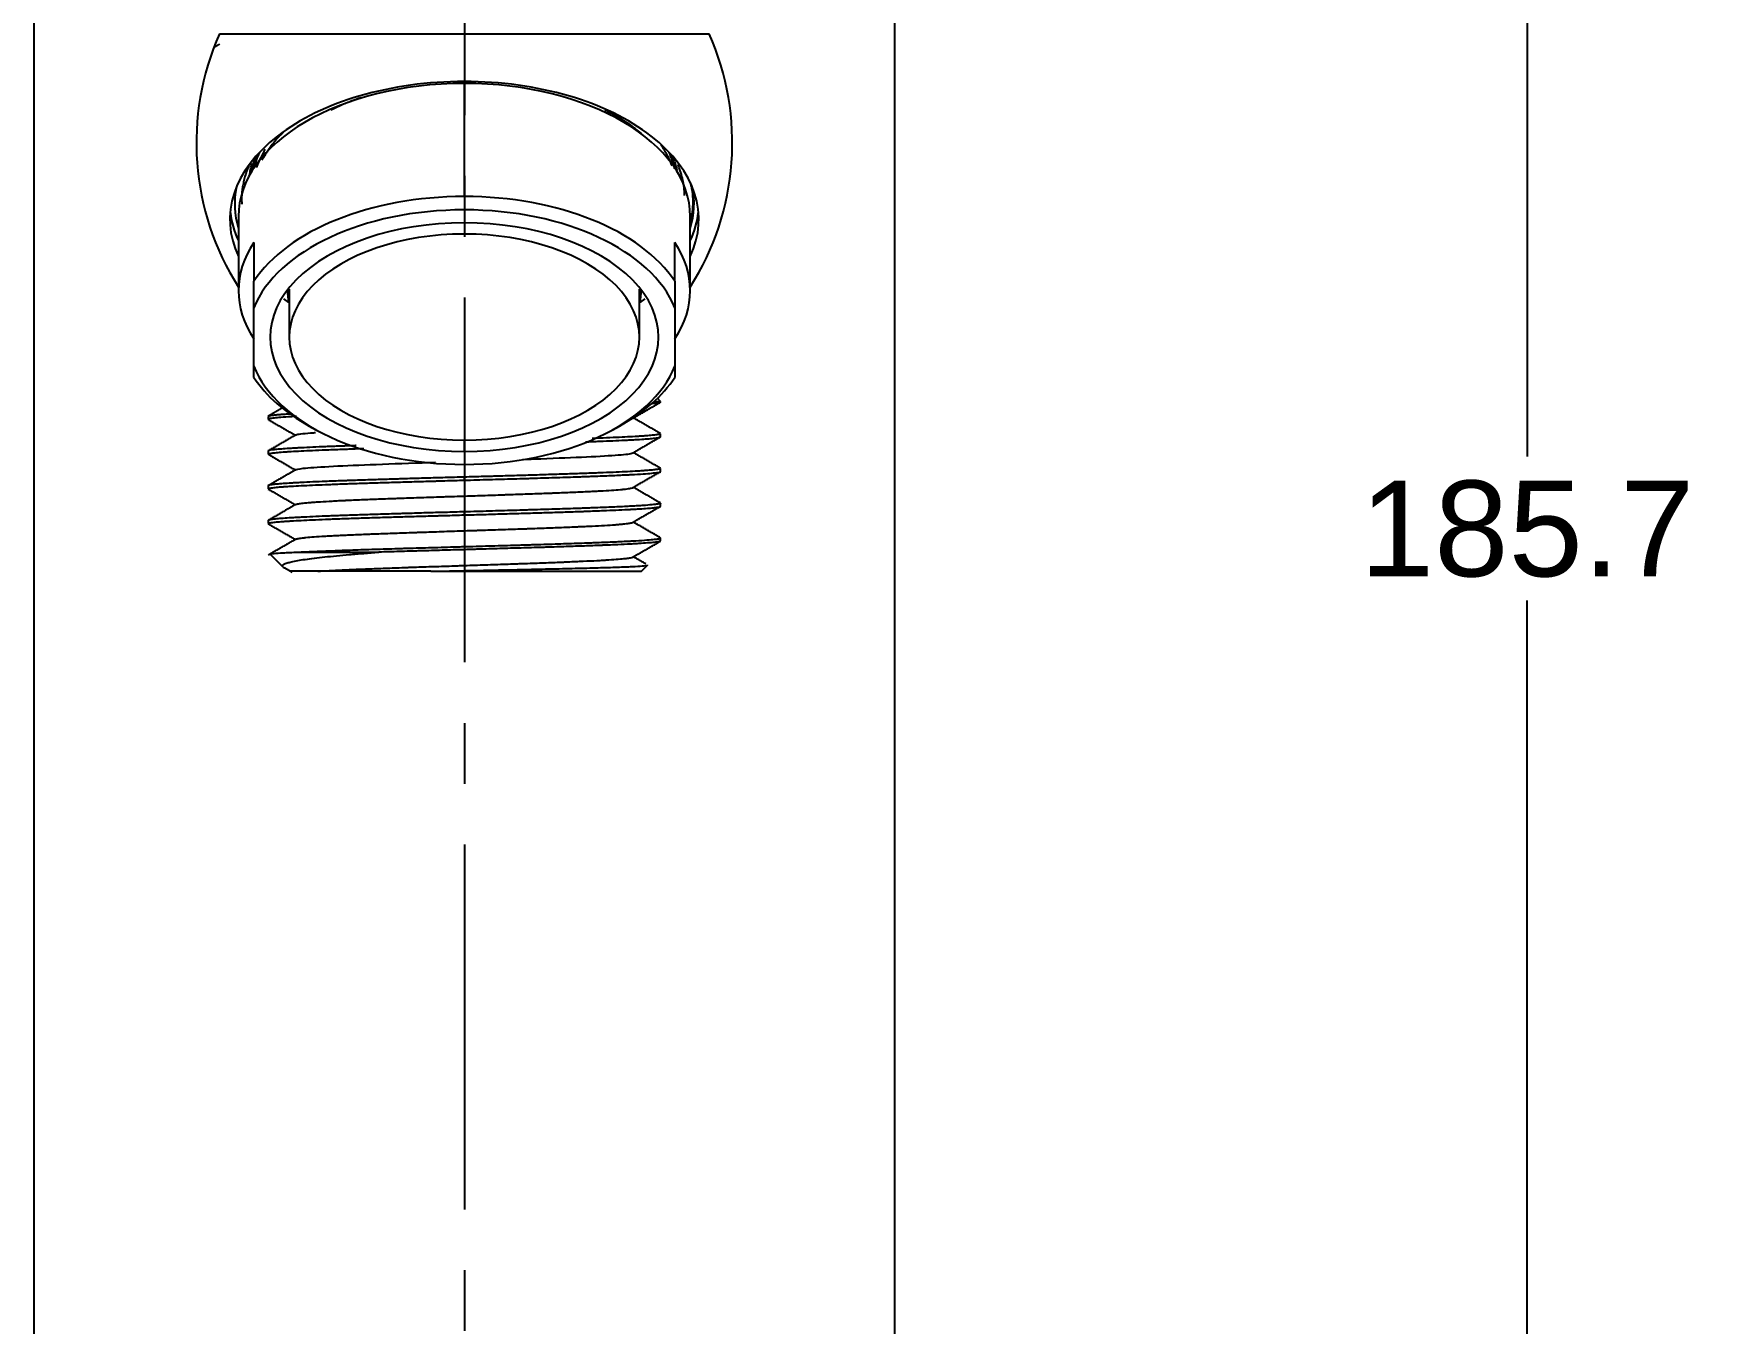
# Model space of a CAD drawing. Extents: x 10274 to 11115, y -16168 to -15573.
# Drawn here: x 10713 to 10801, y -15865.6 to -15798.3 of the extents above; entities that cross this region are included whole.
import ezdxf

# ---------------------------------------------------------------- set-up
doc = ezdxf.new("R2010")
doc.units = 0
doc.header["$MEASUREMENT"] = 0
doc.linetypes.add('CENTER2', pattern=[28.575, 19.05, -3.175, 3.175, -3.175])
doc.layers.get('0').update_dxf_attribs({"linetype": 'CONTINUOUS'})
doc.layers.add('CENTER', color=1, linetype='CENTER2')
doc.layers.add('DIM_', color=3, linetype='CONTINUOUS', lineweight=9)
doc.styles.get("Standard").update_dxf_attribs({"font": 'arial.ttf'})
doc.dimstyles.new('STANDARD$0', dxfattribs={"dimtxt": 3.5, "dimasz": 2.5, "dimexe": 0.7, "dimexo": 0.7, "dimgap": 0.5, "dimtad": 3, "dimdec": 4, "dimdsep": 46, "dimtxsty": 'Standard', "dimcen": 0, "dimclrd": 2, "dimclre": 2, "dimclrt": 4, "dimadec": 0, "dimazin": 0, "dimtp": 0.2, "dimtm": 0.1, "dimtfac": 0.5, "dimtdec": 4, "dimtmove": 1, "dimatfit": 3, "dimfxl": 1, "dimtolj": 1, "dimarcsym": 0})

# ---------------------------------------------------------------- blocks, each defined once
blk = doc.blocks.new('*D139')
at = {"layer": 'DIM_', "color": 3, "lineweight": -2, "transparency": 16777216}
for p, q in [((10736.176, -15731.301), (10791.703, -15731.301)), ((10791.003, -15736.301), (10791.003, -15821.073)), ((10791.003, -15911.951), (10791.003, -15827.179)), ((10762.176, -15916.951), (10791.703, -15916.951))]:
    blk.add_line(p, q, dxfattribs=at)
at = {"layer": 'DIM_', "color": 3, "transparency": 16777216}
for points in [[(10790.17, -15736.301), (10791.837, -15736.301), (10791.003, -15731.301)], [(10790.17, -15911.951), (10791.837, -15911.951), (10791.003, -15916.951)]]:
    blk.add_solid(points, dxfattribs=at)
at = {"layer": 'DIM_', "color": 4, "transparency": 16777216, "insert": (10791.003, -15824.126), "char_height": 5, "attachment_point": 5, "bg_fill": 3, "box_fill_scale": 1.25, "bg_fill_color": 256, "bg_fill_true_color": 13158600, "bg_fill_transparency": 0}
blk.add_mtext('\\A1;185.7', dxfattribs=at)

msp = doc.modelspace()

# ---------------------------------------------------------------- linework, layer by layer
at = {"lineweight": -3, "extrusion": (-1, -2.22045e-16, 0)}
for p, q in [((10712.976, -15759.951), (10712.976, -15908.419)), ((10723.676, -15807.789), (10723.676, -15811.671)), ((10724.476, -15809.159), (10724.476, -15811.181)), ((10726.326, -15811.59), (10726.326, -15814.097)), ((10724.476, -15815.619), (10724.476, -15812.576)), ((10726.305, -15812.296), (10726.326, -15812.296)), ((10725.226, -15818.234), (10725.226, -15818.395)), ((10727.377, -15818.741), (10727.721, -15818.931)), ((10725.226, -15820.048), (10725.226, -15820.209)), ((10725.226, -15821.862), (10725.226, -15822.022)), ((10725.226, -15823.676), (10725.226, -15823.837)), ((10725.344, -15825.445), (10726, -15826.101)), ((10726.792, -15825.328), (10731.01, -15825.328))]:
    msp.add_line(p, q, dxfattribs=at)
at = {"lineweight": -3}
msp.add_arc((10735.476, -15803.951), 14, 155.97233, 212.55856, dxfattribs=at)
for centre, major_axis, start_param, end_param in [((10735.476, -15806.172), (11.2, 0), 2.911174, 3.040113), ((10735.476, -15806.172), (-11.1, 0), 6.016414, 6.144028), ((10735.476, -15807.142), (-12, 0), 6.156459, 6.466018), ((10735.476, -15807.142), (12.25, 0), 3.1977, 3.413439), ((10735.476, -15811.671), (-11.8, 0), 5.912843, 6.653528), ((10735.476, -15811.59), (9.25, 0), 3.150581, 3.271689), ((10735.476, -15813.693), (-11.8, 0), 0.370343, 0.814342)]:
    msp.add_ellipse(centre, major_axis=major_axis, ratio=0.588172, start_param=start_param, end_param=end_param, dxfattribs=at)
for points, degree in [([(10722.691, -15798.801), (10722.565, -15798.874), (10722.439, -15798.947)], 2), ([(10724.476, -15812.576), (10724.476, -15812.434), (10724.476, -15812.142), (10724.476, -15811.678), (10724.476, -15811.35), (10724.476, -15811.181)], 3), ([(10726.305, -15812.296), (10726.221, -15812.229), (10726.136, -15812.161), (10726.051, -15812.093)], 3), ([(10724.476, -15816.205), (10724.476, -15816.148), (10724.476, -15816.03), (10724.476, -15815.835), (10724.476, -15815.693), (10724.476, -15815.619)], 3), ([(10725.973, -15817.795), (10725.603, -15818.009), (10725.233, -15818.223)], 2), ([(10725.233, -15818.406), (10725.939, -15818.814), (10726.644, -15819.221)], 2), ([(10726.669, -15819.207), (10725.948, -15819.624), (10725.227, -15820.041)], 2), ([(10725.229, -15820.218), (10725.936, -15820.626), (10726.643, -15821.035)], 2), ([(10726.676, -15821.017), (10725.955, -15821.434), (10725.234, -15821.851)], 2), ([(10725.23, -15822.031), (10725.938, -15822.44), (10726.645, -15822.849)], 2), ([(10726.682, -15822.828), (10725.955, -15823.248), (10725.228, -15823.668)], 2), ([(10725.23, -15823.846), (10725.937, -15824.254), (10726.644, -15824.663)], 2), ([(10726.681, -15824.642), (10725.954, -15825.062), (10725.226, -15825.482)], 2), ([(10726.008, -15826.103), (10726.484, -15826.378)], 1)]:
    msp.add_open_spline(points, degree=degree, dxfattribs=at)
for points, knots in [([(10728.505, -15802.221), (10728.652, -15802.149), (10728.801, -15802.08), (10729.14, -15801.93), (10729.332, -15801.851), (10729.626, -15801.737), (10729.774, -15801.681), (10729.926, -15801.628), (10730.007, -15801.599), (10730.037, -15801.589), (10730.068, -15801.578)], [0, 0, 0, 0, 0.299945, 0.299945, 0.668541, 0.668541, 0.852838, 0.944987, 0.944987, 1, 1, 1, 1]), ([(10726.007, -15803.407), (10725.894, -15803.518), (10725.787, -15803.631), (10725.515, -15803.937), (10725.36, -15804.134), (10725.186, -15804.387), (10725.152, -15804.438), (10725.086, -15804.54), (10725.054, -15804.592), (10724.982, -15804.714), (10724.942, -15804.785), (10724.904, -15804.856)], [0, 0, 0, 0, 0.244873, 0.244873, 0.655045, 0.655045, 0.757588, 0.757588, 0.860131, 0.860131, 1, 1, 1, 1]), ([(10725.063, -15804.301), (10724.98, -15804.436), (10724.904, -15804.574), (10724.754, -15804.877), (10724.683, -15805.044), (10724.62, -15805.221), (10724.617, -15805.23), (10724.614, -15805.239)], [0, 0, 0, 0, 0.44509, 0.44509, 0.973073, 0.973073, 1, 1, 1, 1]), ([(10724.23, -15805.133), (10724.222, -15805.15), (10724.215, -15805.167), (10724.132, -15805.359), (10724.068, -15805.536), (10724.002, -15805.759), (10723.99, -15805.804), (10723.966, -15805.894), (10723.955, -15805.939), (10723.925, -15806.074), (10723.907, -15806.165), (10723.864, -15806.435), (10723.847, -15806.615), (10723.838, -15806.916), (10723.84, -15807.037), (10723.848, -15807.158)], [0, 0, 0, 0, 0.026497, 0.026497, 0.291468, 0.291468, 0.357711, 0.357711, 0.423953, 0.423953, 0.556439, 0.556439, 0.82141, 0.82141, 1, 1, 1, 1]), ([(10724.261, -15805.641), (10724.264, -15805.618), (10724.267, -15805.595), (10724.283, -15805.468), (10724.3, -15805.364), (10724.328, -15805.233), (10724.333, -15805.207), (10724.345, -15805.155), (10724.351, -15805.129), (10724.364, -15805.079), (10724.37, -15805.055), (10724.376, -15805.031)], [0, 0, 0, 0, 0.112878, 0.112878, 0.625961, 0.625961, 0.754232, 0.754232, 0.882503, 0.882503, 1, 1, 1, 1]), ([(10725.243, -15818.217), (10725.251, -15818.213), (10725.263, -15818.209), (10725.29, -15818.201), (10725.304, -15818.198), (10725.334, -15818.192), (10725.352, -15818.188), (10725.409, -15818.179), (10725.455, -15818.172), (10725.561, -15818.159), (10725.621, -15818.153), (10725.756, -15818.14), (10725.906, -15818.127), (10726.085, -15818.115), (10726.206, -15818.106), (10726.231, -15818.105), (10726.281, -15818.102), (10726.307, -15818.1), (10726.365, -15818.096), (10726.397, -15818.094), (10726.431, -15818.092)], [0, 0, 0, 0, 0.102872, 0.102872, 0.180104, 0.180104, 0.257336, 0.257336, 0.4118, 0.4118, 0.566264, 0.566264, 0.720729, 0.875193, 0.875193, 0.913809, 0.913809, 0.952425, 0.952425, 1, 1, 1, 1]), ([(10726.699, -15818.238), (10726.631, -15818.242), (10726.487, -15818.25), (10726.154, -15818.27), (10725.85, -15818.293), (10725.545, -15818.321), (10725.385, -15818.342), (10725.291, -15818.362), (10725.25, -15818.374), (10725.23, -15818.385), (10725.226, -15818.392), (10725.226, -15818.395)], [0, 0, 0, 0, 0.071024, 0.154966, 0.388059, 0.494483, 0.707266, 0.786636, 0.865948, 0.945204, 1, 1, 1, 1]), ([(10729.819, -15819.763), (10729.808, -15819.763), (10729.797, -15819.764), (10729.646, -15819.769), (10729.509, -15819.774), (10729.306, -15819.781), (10729.239, -15819.783), (10729.106, -15819.788), (10729.04, -15819.79), (10728.713, -15819.802), (10728.465, -15819.811), (10727.992, -15819.83), (10727.768, -15819.84), (10727.344, -15819.859), (10727.144, -15819.868), (10726.91, -15819.88), (10726.864, -15819.882), (10726.796, -15819.886), (10726.773, -15819.887), (10726.729, -15819.889), (10726.619, -15819.895), (10726.516, -15819.901), (10726.279, -15819.915), (10726.136, -15819.925), (10725.88, -15819.944), (10725.767, -15819.953), (10725.621, -15819.967), (10725.576, -15819.972), (10725.514, -15819.979), (10725.495, -15819.981), (10725.458, -15819.986), (10725.44, -15819.988), (10725.358, -15820), (10725.309, -15820.01), (10725.243, -15820.029), (10725.227, -15820.038), (10725.226, -15820.048), (10725.226, -15820.048), (10725.226, -15820.048)], [0, 0, 0, 0, 0.003932, 0.003932, 0.053708, 0.053708, 0.078596, 0.078596, 0.103484, 0.103484, 0.203036, 0.203036, 0.302588, 0.302588, 0.40214, 0.40214, 0.427028, 0.427028, 0.439472, 0.439472, 0.451916, 0.501692, 0.501692, 0.601244, 0.601244, 0.700796, 0.700796, 0.750572, 0.750572, 0.77546, 0.77546, 0.800348, 0.800348, 0.8999, 0.8999, 0.999452, 0.999452, 1, 1, 1, 1]), ([(10725.226, -15820.209), (10725.226, -15820.2), (10725.242, -15820.19), (10725.279, -15820.18), (10725.284, -15820.178), (10725.293, -15820.176), (10725.298, -15820.175), (10725.313, -15820.171), (10725.347, -15820.164), (10725.39, -15820.157), (10725.488, -15820.143), (10725.569, -15820.134), (10725.763, -15820.115), (10725.875, -15820.105), (10726.067, -15820.091), (10726.135, -15820.086), (10726.244, -15820.079), (10726.281, -15820.077), (10726.357, -15820.072), (10726.395, -15820.07), (10726.594, -15820.058), (10726.766, -15820.049), (10727.137, -15820.03), (10727.335, -15820.02), (10727.759, -15820.002), (10727.984, -15819.992), (10728.253, -15819.981), (10728.283, -15819.98), (10728.344, -15819.978), (10728.435, -15819.974), (10728.651, -15819.966), (10728.841, -15819.959), (10729.229, -15819.945), (10729.497, -15819.935), (10729.924, -15819.921), (10730.077, -15819.916), (10730.232, -15819.911)], [0, 0, 0, 0, 0.094409, 0.094409, 0.106275, 0.106275, 0.118142, 0.118142, 0.141874, 0.18934, 0.18934, 0.28427, 0.28427, 0.379201, 0.379201, 0.426666, 0.426666, 0.450399, 0.450399, 0.474132, 0.474132, 0.569062, 0.569062, 0.663993, 0.663993, 0.758924, 0.758924, 0.77079, 0.77079, 0.782656, 0.806389, 0.853854, 0.853854, 0.948785, 0.948785, 1, 1, 1, 1]), ([(10726.669, -15819.206), (10726.68, -15819.199), (10726.789, -15819.159), (10727.172, -15819.117), (10727.667, -15819.082), (10727.702, -15819.079)], [0, 0, 0, 0, 0.170496, 0.941437, 1, 1, 1, 1]), ([(10726.661, -15821.028), (10726.683, -15821.001), (10726.979, -15820.942), (10728.265, -15820.851), (10730.464, -15820.753), (10732.529, -15820.68), (10733.735, -15820.639), (10733.966, -15820.632)], [0, 0, 0, 0, 0.199379, 0.446821, 0.694264, 0.941706, 1, 1, 1, 1]), ([(10725.331, -15825.422), (10725.332, -15825.422), (10725.332, -15825.422), (10725.349, -15825.411), (10725.484, -15825.39), (10725.813, -15825.37), (10726.129, -15825.354), (10726.245, -15825.349), (10726.502, -15825.338), (10726.641, -15825.333), (10726.792, -15825.328)], [0, 0, 0, 0, 0.001163, 0.001163, 0.334109, 0.667054, 0.667054, 0.833527, 0.833527, 1, 1, 1, 1]), ([(10725.994, -15826.095), (10725.988, -15826.089), (10725.965, -15826.063), (10725.962, -15826.015), (10726.039, -15825.953), (10726.198, -15825.89), (10726.438, -15825.828), (10726.757, -15825.765), (10727.155, -15825.703), (10727.629, -15825.64), (10728.175, -15825.578), (10728.79, -15825.515), (10729.47, -15825.453), (10730.209, -15825.39), (10730.738, -15825.349), (10731.01, -15825.328)], [0, 0, 0, 0, 0.022582, 0.104034, 0.185485, 0.266937, 0.348388, 0.42984, 0.511291, 0.592743, 0.674194, 0.755646, 0.837097, 0.918549, 1, 1, 1, 1]), ([(10727.814, -15826.328), (10727.636, -15826.328), (10727.475, -15826.328), (10727.185, -15826.328), (10727.057, -15826.328), (10726.833, -15826.328), (10726.737, -15826.328), (10726.648, -15826.328), (10726.638, -15826.328), (10726.619, -15826.328), (10726.592, -15826.328), (10726.534, -15826.328), (10726.494, -15826.328), (10726.427, -15826.328), (10726.4, -15826.328), (10726.382, -15826.328), (10726.384, -15826.328), (10726.398, -15826.328)], [0, 0, 0, 0, 0.17305, 0.17305, 0.346099, 0.346099, 0.519149, 0.519149, 0.54078, 0.54078, 0.562412, 0.605674, 0.692199, 0.692199, 0.865249, 0.865249, 1, 1, 1, 1]), ([(10733.719, -15826.328), (10733.402, -15826.328), (10733.091, -15826.328), (10732.483, -15826.328), (10732.186, -15826.328), (10731.607, -15826.328), (10731.324, -15826.328), (10731.013, -15826.328), (10730.979, -15826.328), (10730.91, -15826.328), (10730.876, -15826.328), (10730.774, -15826.328), (10730.573, -15826.328), (10730.379, -15826.328), (10729.998, -15826.328), (10729.756, -15826.328), (10729.297, -15826.328), (10729.078, -15826.328), (10728.821, -15826.328), (10728.771, -15826.328), (10728.696, -15826.328), (10728.671, -15826.328), (10728.622, -15826.328), (10728.501, -15826.328), (10728.386, -15826.328), (10728.122, -15826.328), (10727.96, -15826.328), (10727.815, -15826.328)], [0, 0, 0, 0, 0.125, 0.125, 0.25, 0.25, 0.375, 0.375, 0.390625, 0.390625, 0.40625, 0.40625, 0.4375, 0.5, 0.5, 0.625, 0.625, 0.75, 0.75, 0.78125, 0.78125, 0.796875, 0.796875, 0.8125, 0.875, 0.875, 1, 1, 1, 1])]:
    msp.add_open_spline(points, degree=3, knots=knots, dxfattribs=at)
at = {"layer": 'CENTER'}
msp.add_line((10735.476, -15726.301), (10735.476, -16097.497), dxfattribs=at)

# ---------------------------------------------------------------- next in the draw order: dimensions: what is measured, and where the dimension line sits
at = {"layer": 'DIM_', "color": 3}
dim = msp.add_linear_dim(base=(10791.003208548, -15916.95108086), p1=(10735.476368583, -15731.30108086), p2=(10761.476329054, -15916.95108086), angle=90, dimstyle='STANDARD$0', override={"dimtxt": 5, "dimasz": 5, "dimtad": 0, "dimtih": 1, "dimdec": 1, "dimzin": 9, "dimclrd": 3, "dimclre": 3, "dimtdec": 1, "dimtofl": 0, "dimfxl": 1.25, "dimtfill": 1}, dxfattribs=at)
dim.commit()
dim.dimension.update_dxf_attribs({"geometry": '*D139', "text_midpoint": (10791.003208548, -15824.12608086)})

# ---------------------------------------------------------------- next in the draw order: linework, layer by layer
at = {"lineweight": -3, "extrusion": (-1, -2.22045e-16, 0)}
for p, q in [((10757.976, -15908.419), (10757.976, -15759.951)), ((10722.689, -15798.251), (10748.263, -15798.251)), ((10735.476, -15806.753), (10735.476, -15800.849)), ((10735.476, -15808.128), (10735.476, -15808.716)), ((10747.276, -15811.671), (10747.276, -15807.789)), ((10746.476, -15811.181), (10746.476, -15809.159)), ((10744.626, -15814.097), (10744.626, -15811.59)), ((10744.626, -15812.296), (10744.648, -15812.296)), ((10746.476, -15812.576), (10746.476, -15815.619)), ((10745.397, -15817.451), (10745.726, -15817.451)), ((10745.726, -15817.451), (10745.567, -15817.291)), ((10745.726, -15817.488), (10745.726, -15817.451)), ((10743.232, -15818.931), (10743.575, -15818.741)), ((10735.476, -15820.067), (10735.476, -15819.479)), ((10745.726, -15819.302), (10745.726, -15819.141)), ((10735.476, -15821.57), (10735.476, -15821.408)), ((10745.726, -15821.115), (10745.726, -15820.955)), ((10735.476, -15823.383), (10735.476, -15823.222)), ((10745.726, -15822.93), (10745.726, -15822.769)), ((10745.726, -15824.744), (10745.726, -15824.583)), ((10744.726, -15826.328), (10745.011, -15826.043)), ((10733.719, -15826.328), (10744.726, -15826.328))]:
    msp.add_line(p, q, dxfattribs=at)
at = {"lineweight": -3}
msp.add_arc((10735.476, -15803.951), 14, 327.44144, 24.02767, dxfattribs=at)
for centre, major_axis, start_param, end_param in [((10735.476, -15807.951), (12.25, 0), 1.570796, 3.413439), ((10735.476, -15807.789), (-11.8, 0), 4.712389, 6.283185), ((10735.476, -15807.951), (12.25, 0), 6.011339, 7.853982), ((10735.476, -15807.789), (-11.8, 0), 3.141593, 4.712389), ((10735.476, -15806.172), (-11.1, 0), 3.280752, 3.408366), ((10735.476, -15806.172), (11.2, 0), 0.117152, 0.230373), ((10735.476, -15807.142), (-12, 0), 2.958705, 3.268343), ((10735.476, -15813.693), (-11.8, 0), 4.712389, 5.912843), ((10735.476, -15814.097), (11.3, 0), 0.230941, 2.910651), ((10735.476, -15813.693), (-11.8, 0), 3.511935, 4.712389), ((10735.476, -15807.142), (-12.25, 0), 2.869747, 3.085486), ((10735.476, -15814.097), (10.15, 0), 1.570796, 4.712389), ((10735.476, -15814.097), (-10.15, 0), 1.570796, 4.712389), ((10735.476, -15814.097), (9.15, 0), 1.570796, 4.712389), ((10735.476, -15814.097), (-9.15, 0), 1.570796, 4.712389), ((10735.476, -15811.671), (-11.8, 0), 2.77125, 3.511935), ((10735.476, -15811.59), (9.25, 0), 6.153089, 6.274196), ((10735.476, -15814.097), (11.3, 0), 3.372534, 6.052244), ((10735.476, -15813.693), (-11.8, 0), 2.327251, 2.77125)]:
    msp.add_ellipse(centre, major_axis=major_axis, ratio=0.588172, start_param=start_param, end_param=end_param, dxfattribs=at)
for points, knots in [([(10742.815, -15802.223), (10742.991, -15802.311), (10743.162, -15802.403), (10743.458, -15802.572), (10743.583, -15802.648), (10743.829, -15802.804), (10743.948, -15802.883), (10744.294, -15803.125), (10744.51, -15803.292), (10744.757, -15803.505), (10744.803, -15803.546), (10744.848, -15803.587)], [0, 0, 0, 0, 0.224978, 0.224978, 0.398439, 0.398439, 0.571899, 0.571899, 0.918821, 0.918821, 1, 1, 1, 1]), ([(10746.335, -15805.154), (10746.27, -15804.976), (10746.192, -15804.8), (10746.073, -15804.575), (10746.045, -15804.524), (10745.988, -15804.424), (10745.904, -15804.284), (10745.813, -15804.146), (10745.75, -15804.058)], [0, 0, 0, 0, 0.476974, 0.476974, 0.614035, 0.614035, 0.751097, 1, 1, 1, 1]), ([(10746.466, -15805.302), (10746.465, -15805.299), (10746.464, -15805.296), (10746.423, -15805.13), (10746.371, -15804.968), (10746.293, -15804.765), (10746.276, -15804.725), (10746.253, -15804.669), (10746.246, -15804.654), (10746.24, -15804.639)], [0, 0, 0, 0, 0.013226, 0.013226, 0.74798, 0.74798, 0.931668, 0.931668, 1, 1, 1, 1]), ([(10746.976, -15806.696), (10746.976, -15806.46), (10746.955, -15806.226), (10746.864, -15805.733), (10746.789, -15805.473), (10746.669, -15805.173), (10746.651, -15805.129), (10746.633, -15805.086)], [0, 0, 0, 0, 0.431108, 0.431108, 0.917548, 0.917548, 1, 1, 1, 1]), ([(10747.312, -15808.017), (10747.35, -15807.862), (10747.378, -15807.706), (10747.42, -15807.375), (10747.43, -15807.199), (10747.428, -15806.847), (10747.415, -15806.67), (10747.385, -15806.448), (10747.378, -15806.404), (10747.363, -15806.315), (10747.343, -15806.21), (10747.319, -15806.105), (10747.304, -15806.044)], [0, 0, 0, 0, 0.238846, 0.238846, 0.506011, 0.506011, 0.773177, 0.773177, 0.839968, 0.839968, 0.906759, 1, 1, 1, 1]), ([(10745.715, -15817.502), (10745.709, -15817.505), (10745.689, -15817.513), (10745.642, -15817.526), (10745.575, -15817.538), (10745.49, -15817.551), (10745.388, -15817.563), (10745.299, -15817.572), (10745.245, -15817.577), (10745.234, -15817.578)], [0, 0, 0, 0, 0.153212, 0.316498, 0.480282, 0.644559, 0.800341, 0.961145, 1, 1, 1, 1]), ([(10741.807, -15819.563), (10741.864, -15819.561), (10741.922, -15819.559), (10742.239, -15819.548), (10742.488, -15819.538), (10742.961, -15819.519), (10743.185, -15819.51), (10743.609, -15819.491), (10743.809, -15819.482), (10744.043, -15819.47), (10744.089, -15819.467), (10744.157, -15819.464), (10744.179, -15819.463), (10744.224, -15819.46), (10744.333, -15819.454), (10744.437, -15819.449), (10744.674, -15819.434), (10744.817, -15819.425), (10745.073, -15819.406), (10745.185, -15819.397), (10745.332, -15819.382), (10745.377, -15819.378), (10745.438, -15819.371), (10745.458, -15819.368), (10745.495, -15819.364), (10745.513, -15819.361), (10745.595, -15819.349), (10745.644, -15819.34), (10745.71, -15819.321), (10745.726, -15819.312), (10745.726, -15819.302), (10745.726, -15819.302), (10745.726, -15819.302)], [0, 0, 0, 0, 0.023476, 0.023476, 0.131913, 0.131913, 0.240349, 0.240349, 0.348785, 0.348785, 0.375894, 0.375894, 0.389449, 0.389449, 0.403003, 0.457222, 0.457222, 0.565658, 0.565658, 0.674094, 0.674094, 0.728312, 0.728312, 0.755421, 0.755421, 0.782531, 0.782531, 0.890967, 0.890967, 0.999403, 0.999403, 1, 1, 1, 1]), ([(10745.726, -15819.141), (10745.726, -15819.15), (10745.71, -15819.159), (10745.674, -15819.17), (10745.669, -15819.171), (10745.66, -15819.174), (10745.655, -15819.175), (10745.64, -15819.178), (10745.606, -15819.186), (10745.562, -15819.193), (10745.465, -15819.207), (10745.383, -15819.216), (10745.19, -15819.235), (10745.078, -15819.244), (10744.885, -15819.259), (10744.817, -15819.263), (10744.709, -15819.27), (10744.672, -15819.273), (10744.596, -15819.278), (10744.557, -15819.28), (10744.359, -15819.292), (10744.187, -15819.301), (10743.816, -15819.32), (10743.618, -15819.329), (10743.194, -15819.348), (10742.968, -15819.358), (10742.7, -15819.368), (10742.67, -15819.37), (10742.609, -15819.372), (10742.518, -15819.376), (10742.36, -15819.382), (10742.231, -15819.387), (10742.163, -15819.389)], [0, 0, 0, 0, 0.113542, 0.113542, 0.127813, 0.127813, 0.142084, 0.142084, 0.170626, 0.22771, 0.22771, 0.341878, 0.341878, 0.456046, 0.456046, 0.51313, 0.51313, 0.541672, 0.541672, 0.570214, 0.570214, 0.684382, 0.684382, 0.79855, 0.79855, 0.912719, 0.912719, 0.92699, 0.92699, 0.941261, 0.969803, 1, 1, 1, 1]), ([(10738.515, -15820.48), (10738.722, -15820.473), (10739.85, -15820.433), (10741.71, -15820.361), (10743.511, -15820.263), (10744.261, -15820.18), (10744.312, -15820.129), (10744.28, -15820.111)], [0, 0, 0, 0, 0.058716, 0.324226, 0.589735, 0.855244, 1, 1, 1, 1]), ([(10735.476, -15821.408), (10735.138, -15821.418), (10734.802, -15821.427), (10734.136, -15821.446), (10733.806, -15821.455), (10733.151, -15821.474), (10732.826, -15821.483), (10732.424, -15821.495), (10732.303, -15821.499), (10732.183, -15821.503), (10732.103, -15821.505), (10732.063, -15821.506), (10731.864, -15821.512), (10731.707, -15821.517), (10731.242, -15821.531), (10730.637, -15821.55), (10730.064, -15821.569), (10729.646, -15821.583), (10729.509, -15821.587), (10729.306, -15821.595), (10729.239, -15821.597), (10729.106, -15821.602), (10729.04, -15821.604), (10728.713, -15821.616), (10728.465, -15821.626), (10727.992, -15821.644), (10727.768, -15821.654), (10727.344, -15821.672), (10727.144, -15821.682), (10726.91, -15821.694), (10726.864, -15821.696), (10726.796, -15821.7), (10726.773, -15821.701), (10726.729, -15821.703), (10726.619, -15821.709), (10726.516, -15821.715), (10726.279, -15821.729), (10725.993, -15821.748), (10725.767, -15821.767), (10725.621, -15821.781), (10725.576, -15821.786), (10725.514, -15821.793), (10725.495, -15821.795), (10725.458, -15821.8), (10725.44, -15821.803), (10725.358, -15821.814), (10725.309, -15821.824), (10725.243, -15821.843), (10725.227, -15821.852), (10725.226, -15821.861), (10725.226, -15821.861), (10725.226, -15821.862)], [0, 0, 0, 0, 0.062479, 0.062479, 0.124957, 0.124957, 0.187436, 0.187436, 0.203055, 0.210865, 0.210865, 0.218675, 0.218675, 0.249914, 0.249914, 0.312393, 0.374871, 0.374871, 0.406111, 0.406111, 0.42173, 0.42173, 0.43735, 0.43735, 0.499829, 0.499829, 0.562307, 0.562307, 0.624786, 0.624786, 0.640405, 0.640405, 0.648215, 0.648215, 0.656025, 0.687264, 0.687264, 0.749743, 0.812221, 0.812221, 0.843461, 0.843461, 0.85908, 0.85908, 0.8747, 0.8747, 0.937179, 0.937179, 0.999657, 0.999657, 1, 1, 1, 1]), ([(10725.226, -15822.022), (10725.226, -15822.013), (10725.242, -15822.004), (10725.279, -15821.993), (10725.284, -15821.992), (10725.293, -15821.99), (10725.298, -15821.989), (10725.313, -15821.985), (10725.325, -15821.983), (10725.362, -15821.976), (10725.39, -15821.971), (10725.488, -15821.957), (10725.65, -15821.938), (10725.875, -15821.918), (10726.067, -15821.904), (10726.135, -15821.899), (10726.244, -15821.892), (10726.281, -15821.89), (10726.357, -15821.885), (10726.395, -15821.883), (10726.594, -15821.871), (10726.766, -15821.862), (10727.137, -15821.843), (10727.335, -15821.834), (10727.759, -15821.816), (10727.984, -15821.806), (10728.253, -15821.795), (10728.283, -15821.794), (10728.344, -15821.791), (10728.435, -15821.788), (10728.651, -15821.779), (10728.841, -15821.772), (10729.229, -15821.758), (10729.765, -15821.738), (10730.339, -15821.72), (10730.783, -15821.706), (10730.934, -15821.701), (10731.24, -15821.692), (10731.394, -15821.688), (10731.86, -15821.674), (10732.175, -15821.664), (10732.813, -15821.645), (10733.137, -15821.636), (10733.629, -15821.621), (10733.795, -15821.616), (10734.044, -15821.609), (10734.128, -15821.607), (10734.295, -15821.602), (10734.379, -15821.599), (10734.8, -15821.587), (10735.138, -15821.578), (10735.476, -15821.568)], [0, 0, 0, 0, 0.062178, 0.062178, 0.069993, 0.069993, 0.077808, 0.077808, 0.093439, 0.093439, 0.124699, 0.124699, 0.187221, 0.249742, 0.249742, 0.281003, 0.281003, 0.296633, 0.296633, 0.312264, 0.312264, 0.374785, 0.374785, 0.437307, 0.437307, 0.499828, 0.499828, 0.507643, 0.507643, 0.515459, 0.531089, 0.56235, 0.56235, 0.624871, 0.687393, 0.687393, 0.718653, 0.718653, 0.749914, 0.749914, 0.812436, 0.812436, 0.874957, 0.874957, 0.906218, 0.906218, 0.921848, 0.921848, 0.937479, 0.937479, 1, 1, 1, 1]), ([(10745.726, -15820.955), (10745.726, -15820.964), (10745.71, -15820.973), (10745.674, -15820.984), (10745.669, -15820.985), (10745.66, -15820.987), (10745.655, -15820.989), (10745.64, -15820.992), (10745.606, -15820.999), (10745.562, -15821.006), (10745.465, -15821.021), (10745.302, -15821.04), (10745.078, -15821.058), (10744.885, -15821.072), (10744.817, -15821.077), (10744.709, -15821.084), (10744.672, -15821.087), (10744.596, -15821.091), (10744.557, -15821.094), (10744.359, -15821.106), (10744.187, -15821.115), (10743.816, -15821.134), (10743.618, -15821.143), (10743.194, -15821.162), (10742.968, -15821.172), (10742.7, -15821.182), (10742.67, -15821.183), (10742.609, -15821.186), (10742.518, -15821.189), (10742.302, -15821.198), (10742.111, -15821.205), (10741.723, -15821.219), (10741.187, -15821.238), (10740.614, -15821.257), (10740.169, -15821.271), (10740.019, -15821.275), (10739.713, -15821.285), (10739.559, -15821.29), (10739.093, -15821.304), (10738.778, -15821.314), (10738.139, -15821.332), (10737.816, -15821.342), (10737.323, -15821.356), (10737.158, -15821.361), (10736.909, -15821.368), (10736.825, -15821.37), (10736.658, -15821.375), (10736.574, -15821.377), (10736.153, -15821.389), (10735.815, -15821.399), (10735.476, -15821.408)], [0, 0, 0, 0, 0.062177, 0.062177, 0.069992, 0.069992, 0.077807, 0.077807, 0.093437, 0.124698, 0.124698, 0.18722, 0.249741, 0.249741, 0.281002, 0.281002, 0.296632, 0.296632, 0.312263, 0.312263, 0.374784, 0.374784, 0.437306, 0.437306, 0.499828, 0.499828, 0.507643, 0.507643, 0.515458, 0.531088, 0.562349, 0.562349, 0.624871, 0.687392, 0.687392, 0.718653, 0.718653, 0.749914, 0.749914, 0.812435, 0.812435, 0.874957, 0.874957, 0.906218, 0.906218, 0.921848, 0.921848, 0.937478, 0.937478, 1, 1, 1, 1]), ([(10735.476, -15821.568), (10735.915, -15821.556), (10736.35, -15821.544), (10736.994, -15821.526), (10737.208, -15821.521), (10737.633, -15821.508), (10737.845, -15821.502), (10738.265, -15821.49), (10738.474, -15821.484), (10738.734, -15821.476), (10738.786, -15821.474), (10738.89, -15821.471), (10738.942, -15821.469), (10739.096, -15821.465), (10739.198, -15821.461), (10739.704, -15821.446), (10740.486, -15821.421), (10741.216, -15821.397), (10741.655, -15821.382), (10741.742, -15821.379), (10741.871, -15821.375), (10741.914, -15821.373), (10741.999, -15821.37), (10742.209, -15821.363), (10742.412, -15821.355), (10742.882, -15821.337), (10743.175, -15821.324), (10743.584, -15821.305), (10743.715, -15821.299), (10743.904, -15821.29), (10743.996, -15821.285), (10744.085, -15821.28), (10744.144, -15821.277), (10744.174, -15821.276), (10744.433, -15821.262), (10744.636, -15821.25), (10744.994, -15821.226), (10745.147, -15821.214), (10745.338, -15821.196), (10745.396, -15821.19), (10745.459, -15821.182), (10745.472, -15821.181), (10745.495, -15821.177), (10745.53, -15821.173), (10745.56, -15821.168), (10745.652, -15821.152), (10745.698, -15821.14), (10745.719, -15821.126), (10745.721, -15821.124), (10745.723, -15821.123)], [0, 0, 0, 0, 0.082464, 0.082464, 0.123696, 0.123696, 0.164928, 0.164928, 0.20616, 0.20616, 0.216468, 0.216468, 0.226776, 0.226776, 0.247392, 0.247392, 0.329856, 0.41232, 0.41232, 0.432936, 0.432936, 0.443244, 0.443244, 0.453552, 0.494784, 0.494784, 0.577248, 0.577248, 0.61848, 0.61848, 0.639096, 0.649404, 0.649404, 0.659712, 0.659712, 0.742176, 0.742176, 0.82464, 0.82464, 0.865872, 0.865872, 0.87618, 0.87618, 0.886488, 0.907104, 0.907104, 0.989568, 0.989568, 1, 1, 1, 1]), ([(10726.672, -15822.833), (10726.673, -15822.833), (10726.674, -15822.833), (10726.68, -15822.829), (10726.686, -15822.826), (10726.703, -15822.821), (10726.712, -15822.818), (10726.745, -15822.809), (10726.772, -15822.803), (10726.87, -15822.785), (10726.956, -15822.773), (10727.17, -15822.749), (10727.299, -15822.737), (10727.486, -15822.723), (10727.525, -15822.72), (10727.605, -15822.714), (10727.646, -15822.711), (10727.773, -15822.702), (10727.862, -15822.697), (10728.143, -15822.679), (10728.348, -15822.668), (10728.682, -15822.65), (10728.798, -15822.644), (10728.978, -15822.635), (10729.04, -15822.632), (10729.165, -15822.626), (10729.229, -15822.623), (10729.551, -15822.608), (10729.823, -15822.596), (10730.391, -15822.573), (10730.688, -15822.561), (10731.152, -15822.544), (10731.31, -15822.538), (10731.511, -15822.531), (10731.552, -15822.529), (10731.633, -15822.526), (10731.674, -15822.525), (10731.797, -15822.52), (10731.879, -15822.517), (10732.292, -15822.503), (10732.629, -15822.491), (10733.315, -15822.467), (10733.664, -15822.455), (10734.108, -15822.44), (10734.242, -15822.436), (10734.377, -15822.432), (10734.467, -15822.429), (10734.512, -15822.427), (10734.737, -15822.42), (10734.917, -15822.414), (10735.456, -15822.396), (10735.814, -15822.385), (10736.528, -15822.362), (10736.883, -15822.35), (10737.282, -15822.337), (10737.326, -15822.335), (10737.415, -15822.332), (10737.459, -15822.331), (10737.592, -15822.326), (10737.679, -15822.323), (10737.94, -15822.314), (10738.112, -15822.308), (10738.622, -15822.29), (10738.953, -15822.279), (10739.438, -15822.261), (10739.598, -15822.255), (10739.834, -15822.246), (10739.951, -15822.242), (10740.067, -15822.238), (10740.144, -15822.235), (10740.183, -15822.233), (10740.527, -15822.22), (10740.817, -15822.208), (10741.37, -15822.185), (10741.631, -15822.173), (10742.002, -15822.155), (10742.121, -15822.149), (10742.266, -15822.142), (10742.295, -15822.14), (10742.352, -15822.137), (10742.38, -15822.136), (10742.464, -15822.132), (10742.519, -15822.129), (10742.786, -15822.114), (10742.981, -15822.102), (10743.332, -15822.079), (10743.49, -15822.067), (10743.662, -15822.052), (10743.712, -15822.048), (10743.759, -15822.044), (10743.79, -15822.041), (10743.805, -15822.039), (10743.878, -15822.032), (10743.932, -15822.026), (10744.075, -15822.008), (10744.148, -15821.996), (10744.248, -15821.974), (10744.278, -15821.963), (10744.289, -15821.952)], [0, 0, 0, 0, 0.001281, 0.001281, 0.011294, 0.011294, 0.021307, 0.021307, 0.041333, 0.041333, 0.081384, 0.081384, 0.121435, 0.121435, 0.131448, 0.131448, 0.141461, 0.141461, 0.161486, 0.161486, 0.201538, 0.201538, 0.221563, 0.221563, 0.231576, 0.231576, 0.241589, 0.241589, 0.28164, 0.28164, 0.321691, 0.321691, 0.341717, 0.341717, 0.346723, 0.346723, 0.35173, 0.35173, 0.361743, 0.361743, 0.401794, 0.401794, 0.441845, 0.441845, 0.451858, 0.456864, 0.456864, 0.461871, 0.461871, 0.481896, 0.481896, 0.521948, 0.521948, 0.561999, 0.561999, 0.567005, 0.567005, 0.572012, 0.572012, 0.582025, 0.582025, 0.60205, 0.60205, 0.642101, 0.642101, 0.662127, 0.662127, 0.67214, 0.677146, 0.677146, 0.682153, 0.682153, 0.722204, 0.722204, 0.762255, 0.762255, 0.782281, 0.782281, 0.787287, 0.787287, 0.792294, 0.792294, 0.802306, 0.802306, 0.842358, 0.842358, 0.882409, 0.882409, 0.892422, 0.897428, 0.897428, 0.902435, 0.902435, 0.92246, 0.92246, 0.962511, 0.962511, 1, 1, 1, 1]), ([(10735.476, -15823.223), (10735.138, -15823.232), (10734.802, -15823.242), (10734.136, -15823.26), (10733.806, -15823.269), (10733.151, -15823.288), (10732.826, -15823.298), (10732.424, -15823.31), (10732.303, -15823.313), (10732.183, -15823.317), (10732.103, -15823.32), (10732.063, -15823.321), (10731.864, -15823.327), (10731.707, -15823.332), (10731.242, -15823.346), (10730.637, -15823.365), (10730.064, -15823.383), (10729.646, -15823.397), (10729.509, -15823.402), (10729.306, -15823.409), (10729.239, -15823.411), (10729.106, -15823.416), (10729.04, -15823.418), (10728.713, -15823.43), (10728.465, -15823.439), (10727.992, -15823.459), (10727.768, -15823.468), (10727.344, -15823.487), (10727.144, -15823.497), (10726.91, -15823.509), (10726.864, -15823.511), (10726.796, -15823.515), (10726.773, -15823.516), (10726.729, -15823.518), (10726.619, -15823.524), (10726.516, -15823.53), (10726.279, -15823.544), (10726.136, -15823.553), (10725.88, -15823.571), (10725.767, -15823.581), (10725.621, -15823.595), (10725.576, -15823.6), (10725.514, -15823.607), (10725.495, -15823.61), (10725.458, -15823.615), (10725.44, -15823.617), (10725.358, -15823.629), (10725.309, -15823.639), (10725.243, -15823.658), (10725.227, -15823.667), (10725.226, -15823.676), (10725.226, -15823.676), (10725.226, -15823.676)], [0, 0, 0, 0, 0.062478, 0.062478, 0.124957, 0.124957, 0.187435, 0.187435, 0.203055, 0.210865, 0.210865, 0.218675, 0.218675, 0.249914, 0.249914, 0.312392, 0.374871, 0.374871, 0.40611, 0.40611, 0.42173, 0.42173, 0.437349, 0.437349, 0.499828, 0.499828, 0.562306, 0.562306, 0.624785, 0.624785, 0.640405, 0.640405, 0.648214, 0.648214, 0.656024, 0.687263, 0.687263, 0.749742, 0.749742, 0.81222, 0.81222, 0.84346, 0.84346, 0.859079, 0.859079, 0.874699, 0.874699, 0.937177, 0.937177, 0.999656, 0.999656, 1, 1, 1, 1]), ([(10725.226, -15823.837), (10725.226, -15823.828), (10725.242, -15823.818), (10725.279, -15823.807), (10725.284, -15823.806), (10725.293, -15823.804), (10725.298, -15823.803), (10725.313, -15823.799), (10725.347, -15823.792), (10725.39, -15823.784), (10725.488, -15823.77), (10725.65, -15823.751), (10725.875, -15823.732), (10726.067, -15823.718), (10726.135, -15823.714), (10726.244, -15823.707), (10726.281, -15823.705), (10726.357, -15823.7), (10726.395, -15823.698), (10726.594, -15823.686), (10726.766, -15823.677), (10727.137, -15823.658), (10727.335, -15823.648), (10727.759, -15823.629), (10727.984, -15823.619), (10728.253, -15823.608), (10728.283, -15823.607), (10728.344, -15823.605), (10728.435, -15823.601), (10728.651, -15823.593), (10728.841, -15823.586), (10729.229, -15823.572), (10729.765, -15823.553), (10730.339, -15823.535), (10730.783, -15823.521), (10730.934, -15823.516), (10731.24, -15823.507), (10731.394, -15823.502), (10731.86, -15823.487), (10732.175, -15823.477), (10732.813, -15823.458), (10733.137, -15823.449), (10733.629, -15823.435), (10733.795, -15823.43), (10734.044, -15823.423), (10734.128, -15823.421), (10734.295, -15823.416), (10734.379, -15823.414), (10734.8, -15823.402), (10735.138, -15823.393), (10735.476, -15823.383)], [0, 0, 0, 0, 0.062178, 0.062178, 0.069993, 0.069993, 0.077808, 0.077808, 0.093439, 0.124699, 0.124699, 0.187221, 0.249742, 0.249742, 0.281003, 0.281003, 0.296633, 0.296633, 0.312264, 0.312264, 0.374785, 0.374785, 0.437307, 0.437307, 0.499828, 0.499828, 0.507643, 0.507643, 0.515459, 0.531089, 0.56235, 0.56235, 0.624871, 0.687393, 0.687393, 0.718653, 0.718653, 0.749914, 0.749914, 0.812436, 0.812436, 0.874957, 0.874957, 0.906218, 0.906218, 0.921848, 0.921848, 0.937479, 0.937479, 1, 1, 1, 1]), ([(10745.726, -15822.77), (10745.726, -15822.774), (10745.714, -15822.79), (10745.652, -15822.806), (10745.559, -15822.821), (10745.539, -15822.824), (10745.506, -15822.829), (10745.495, -15822.83), (10745.471, -15822.833), (10745.409, -15822.841), (10745.338, -15822.849), (10745.146, -15822.867), (10744.993, -15822.88), (10744.725, -15822.898), (10744.629, -15822.905), (10744.476, -15822.914), (10744.397, -15822.918), (10744.314, -15822.923), (10744.258, -15822.926), (10744.229, -15822.928), (10743.97, -15822.941), (10743.719, -15822.953), (10743.31, -15822.971), (10743.169, -15822.977), (10742.875, -15822.989), (10742.572, -15823.002), (10742.248, -15823.014), (10742.038, -15823.022), (10741.996, -15823.024), (10741.911, -15823.027), (10741.783, -15823.032), (10741.652, -15823.036), (10741.214, -15823.052), (10740.85, -15823.064), (10740.094, -15823.088), (10739.702, -15823.1), (10739.195, -15823.115), (10739.093, -15823.118), (10738.887, -15823.124), (10738.783, -15823.127), (10738.472, -15823.136), (10738.263, -15823.143), (10737.633, -15823.161), (10737.209, -15823.174), (10736.35, -15823.199), (10735.916, -15823.211), (10735.476, -15823.223)], [0, 0, 0, 0, 0.027631, 0.108662, 0.108662, 0.12892, 0.12892, 0.139049, 0.139049, 0.149178, 0.189693, 0.189693, 0.270724, 0.270724, 0.311239, 0.311239, 0.331497, 0.341625, 0.341625, 0.351754, 0.351754, 0.432785, 0.432785, 0.4733, 0.4733, 0.513816, 0.554331, 0.554331, 0.56446, 0.56446, 0.574589, 0.594846, 0.594846, 0.675877, 0.675877, 0.756908, 0.756908, 0.777166, 0.777166, 0.797423, 0.797423, 0.837939, 0.837939, 0.918969, 0.918969, 1, 1, 1, 1]), ([(10735.476, -15823.383), (10735.815, -15823.374), (10736.151, -15823.365), (10736.817, -15823.346), (10737.147, -15823.336), (10737.802, -15823.317), (10738.126, -15823.307), (10738.529, -15823.295), (10738.649, -15823.291), (10738.769, -15823.288), (10738.849, -15823.285), (10738.889, -15823.284), (10739.088, -15823.278), (10739.245, -15823.274), (10739.711, -15823.26), (10740.315, -15823.241), (10740.888, -15823.223), (10741.306, -15823.209), (10741.444, -15823.204), (10741.646, -15823.197), (10741.713, -15823.195), (10741.847, -15823.19), (10741.913, -15823.187), (10742.239, -15823.175), (10742.488, -15823.165), (10742.961, -15823.146), (10743.185, -15823.137), (10743.609, -15823.118), (10743.809, -15823.109), (10744.043, -15823.097), (10744.089, -15823.095), (10744.157, -15823.091), (10744.179, -15823.09), (10744.224, -15823.088), (10744.333, -15823.082), (10744.437, -15823.076), (10744.674, -15823.062), (10744.817, -15823.053), (10745.073, -15823.034), (10745.185, -15823.024), (10745.332, -15823.01), (10745.377, -15823.005), (10745.438, -15822.998), (10745.458, -15822.995), (10745.495, -15822.99), (10745.513, -15822.988), (10745.595, -15822.976), (10745.644, -15822.967), (10745.71, -15822.948), (10745.726, -15822.939), (10745.726, -15822.93), (10745.726, -15822.93), (10745.726, -15822.93)], [0, 0, 0, 0, 0.062479, 0.062479, 0.124957, 0.124957, 0.187436, 0.187436, 0.203055, 0.210865, 0.210865, 0.218675, 0.218675, 0.249914, 0.249914, 0.312393, 0.374872, 0.374872, 0.406111, 0.406111, 0.421731, 0.421731, 0.43735, 0.43735, 0.499829, 0.499829, 0.562307, 0.562307, 0.624786, 0.624786, 0.640406, 0.640406, 0.648215, 0.648215, 0.656025, 0.687265, 0.687265, 0.749743, 0.749743, 0.812222, 0.812222, 0.843461, 0.843461, 0.859081, 0.859081, 0.8747, 0.8747, 0.937179, 0.937179, 0.999657, 0.999657, 1, 1, 1, 1]), ([(10726.67, -15824.648), (10726.679, -15824.643), (10726.691, -15824.638), (10726.746, -15824.621), (10726.805, -15824.609), (10726.927, -15824.592), (10726.973, -15824.586), (10727.038, -15824.578), (10727.051, -15824.577), (10727.078, -15824.574), (10727.092, -15824.572), (10727.135, -15824.568), (10727.164, -15824.565), (10727.319, -15824.55), (10727.462, -15824.538), (10727.787, -15824.515), (10727.969, -15824.503), (10728.222, -15824.489), (10728.299, -15824.484), (10728.38, -15824.48), (10728.434, -15824.477), (10728.461, -15824.475), (10728.6, -15824.468), (10728.715, -15824.462), (10729.07, -15824.444), (10729.322, -15824.433), (10729.854, -15824.409), (10730.135, -15824.397), (10730.469, -15824.384), (10730.506, -15824.383), (10730.581, -15824.38), (10730.619, -15824.378), (10730.733, -15824.374), (10730.809, -15824.371), (10731.04, -15824.362), (10731.196, -15824.356), (10731.672, -15824.339), (10731.998, -15824.327), (10732.5, -15824.309), (10732.67, -15824.303), (10732.927, -15824.294), (10733.057, -15824.29), (10733.188, -15824.286), (10733.275, -15824.283), (10733.319, -15824.281), (10733.715, -15824.268), (10734.069, -15824.256), (10734.78, -15824.232), (10735.138, -15824.221), (10735.676, -15824.203), (10735.856, -15824.198), (10736.081, -15824.19), (10736.126, -15824.189), (10736.217, -15824.186), (10736.262, -15824.184), (10736.397, -15824.18), (10736.487, -15824.177), (10736.935, -15824.162), (10737.288, -15824.15), (10737.982, -15824.127), (10738.323, -15824.115), (10738.743, -15824.1), (10738.826, -15824.097), (10738.993, -15824.091), (10739.076, -15824.088), (10739.323, -15824.079), (10739.485, -15824.073), (10739.961, -15824.056), (10740.265, -15824.044), (10740.85, -15824.021), (10741.13, -15824.009), (10741.464, -15823.994), (10741.53, -15823.991), (10741.66, -15823.985), (10741.725, -15823.982), (10741.914, -15823.973), (10742.035, -15823.968), (10742.387, -15823.95), (10742.604, -15823.938), (10743.004, -15823.915), (10743.185, -15823.903), (10743.431, -15823.886), (10743.507, -15823.88), (10743.649, -15823.868), (10743.714, -15823.862), (10743.896, -15823.844), (10743.996, -15823.832), (10744.115, -15823.815), (10744.149, -15823.809), (10744.193, -15823.8), (10744.207, -15823.797), (10744.224, -15823.792), (10744.23, -15823.791), (10744.241, -15823.788), (10744.246, -15823.786), (10744.262, -15823.781), (10744.271, -15823.777), (10744.279, -15823.773)], [0, 0, 0, 0, 0.01729, 0.01729, 0.057688, 0.057688, 0.077887, 0.077887, 0.082936, 0.082936, 0.087986, 0.087986, 0.098085, 0.098085, 0.138483, 0.138483, 0.17888, 0.17888, 0.18898, 0.194029, 0.194029, 0.199079, 0.199079, 0.219278, 0.219278, 0.259675, 0.259675, 0.300073, 0.300073, 0.305123, 0.305123, 0.310172, 0.310172, 0.320272, 0.320272, 0.34047, 0.34047, 0.380868, 0.380868, 0.401067, 0.401067, 0.411166, 0.416216, 0.416216, 0.421265, 0.421265, 0.461663, 0.461663, 0.50206, 0.50206, 0.522259, 0.522259, 0.527309, 0.527309, 0.532359, 0.532359, 0.542458, 0.542458, 0.582855, 0.582855, 0.623253, 0.623253, 0.633352, 0.633352, 0.643452, 0.643452, 0.663651, 0.663651, 0.704048, 0.704048, 0.744446, 0.744446, 0.754545, 0.754545, 0.764644, 0.764644, 0.784843, 0.784843, 0.825241, 0.825241, 0.865638, 0.865638, 0.885837, 0.885837, 0.906036, 0.906036, 0.946433, 0.946433, 0.966632, 0.966632, 0.976731, 0.976731, 0.981781, 0.981781, 0.986831, 0.986831, 1, 1, 1, 1]), ([(10726.792, -15825.328), (10727.03, -15825.315), (10727.289, -15825.303), (10727.851, -15825.279), (10728.154, -15825.267), (10728.639, -15825.248), (10728.806, -15825.241), (10729.022, -15825.233), (10729.066, -15825.232), (10729.153, -15825.229), (10729.285, -15825.224), (10729.419, -15825.219), (10729.69, -15825.209), (10729.874, -15825.203), (10730.25, -15825.19), (10730.441, -15825.184), (10731.024, -15825.166), (10731.426, -15825.154), (10731.895, -15825.14), (10731.948, -15825.138), (10732.053, -15825.135), (10732.105, -15825.134), (10732.264, -15825.129), (10732.37, -15825.126), (10732.689, -15825.117), (10732.903, -15825.11), (10733.549, -15825.092), (10733.983, -15825.079), (10734.643, -15825.06), (10734.864, -15825.053), (10735.198, -15825.044), (10735.309, -15825.041), (10735.477, -15825.036), (10735.533, -15825.034), (10735.644, -15825.031), (10735.7, -15825.03), (10736.201, -15825.016), (10736.642, -15825.004), (10737.513, -15824.979), (10737.944, -15824.967), (10738.477, -15824.951), (10738.636, -15824.946), (10738.795, -15824.942), (10738.901, -15824.938), (10738.953, -15824.937), (10739.215, -15824.929), (10739.627, -15824.916), (10740.025, -15824.903), (10740.417, -15824.891), (10740.609, -15824.885), (10741.175, -15824.866), (10741.538, -15824.854), (10741.975, -15824.839), (10742.061, -15824.836), (10742.23, -15824.829), (10742.313, -15824.826), (10742.558, -15824.817), (10742.717, -15824.811), (10743.175, -15824.792), (10743.46, -15824.779), (10743.854, -15824.76), (10743.981, -15824.754), (10744.131, -15824.746), (10744.161, -15824.744), (10744.22, -15824.741), (10744.307, -15824.736), (10744.39, -15824.732), (10744.659, -15824.716), (10744.848, -15824.704), (10745.172, -15824.68), (10745.308, -15824.667), (10745.43, -15824.653), (10745.443, -15824.651), (10745.469, -15824.648), (10745.481, -15824.647), (10745.517, -15824.642), (10745.538, -15824.639), (10745.599, -15824.629), (10745.631, -15824.623), (10745.683, -15824.61), (10745.701, -15824.604), (10745.722, -15824.593), (10745.726, -15824.588), (10745.726, -15824.583)], [0, 0, 0, 0, 0.050253, 0.050253, 0.100505, 0.100505, 0.125631, 0.125631, 0.131913, 0.131913, 0.138194, 0.150758, 0.150758, 0.175884, 0.175884, 0.20101, 0.20101, 0.251263, 0.251263, 0.257544, 0.257544, 0.263826, 0.263826, 0.276389, 0.276389, 0.301515, 0.301515, 0.351768, 0.351768, 0.376894, 0.376894, 0.389457, 0.389457, 0.395738, 0.395738, 0.40202, 0.40202, 0.452273, 0.452273, 0.502525, 0.502525, 0.515088, 0.52137, 0.52137, 0.527651, 0.527651, 0.552778, 0.577904, 0.577904, 0.60303, 0.60303, 0.653283, 0.653283, 0.665846, 0.665846, 0.678409, 0.678409, 0.703535, 0.703535, 0.753788, 0.753788, 0.778914, 0.778914, 0.785195, 0.785195, 0.791477, 0.80404, 0.80404, 0.854293, 0.854293, 0.904545, 0.904545, 0.910827, 0.910827, 0.917108, 0.917108, 0.929671, 0.929671, 0.954798, 0.954798, 0.979924, 0.979924, 1, 1, 1, 1]), ([(10745.712, -15824.76), (10745.701, -15824.765), (10745.684, -15824.771), (10745.656, -15824.778), (10745.65, -15824.779), (10745.638, -15824.782), (10745.619, -15824.786), (10745.567, -15824.795), (10745.51, -15824.803), (10745.382, -15824.819), (10745.277, -15824.829), (10745.024, -15824.851), (10744.877, -15824.862), (10744.688, -15824.874), (10744.667, -15824.876), (10744.624, -15824.879), (10744.558, -15824.883), (10744.399, -15824.893), (10744.253, -15824.901), (10743.947, -15824.917), (10743.726, -15824.928), (10743.25, -15824.949), (10742.994, -15824.959), (10742.686, -15824.971), (10742.652, -15824.973), (10742.582, -15824.975), (10742.478, -15824.979), (10742.23, -15824.989), (10742.01, -15824.997), (10741.561, -15825.013), (10741.25, -15825.024), (10740.603, -15825.046), (10740.267, -15825.057), (10739.875, -15825.07), (10739.831, -15825.071), (10739.743, -15825.074), (10739.611, -15825.078), (10739.302, -15825.087), (10739.033, -15825.095), (10738.492, -15825.111), (10738.125, -15825.121), (10737.38, -15825.142), (10737.001, -15825.153), (10736.569, -15825.166), (10736.521, -15825.167), (10736.425, -15825.17), (10736.281, -15825.174), (10735.944, -15825.184), (10735.657, -15825.192), (10735.084, -15825.209), (10734.703, -15825.22), (10733.943, -15825.241), (10733.565, -15825.251), (10733.141, -15825.263), (10733.094, -15825.265), (10733, -15825.267), (10732.859, -15825.271), (10732.534, -15825.281), (10732.259, -15825.289), (10731.714, -15825.305), (10731.358, -15825.316), (10731.01, -15825.327)], [0, 0, 0, 0, 0.029736, 0.029736, 0.03687, 0.03687, 0.044004, 0.058273, 0.08681, 0.08681, 0.143885, 0.143885, 0.200959, 0.200959, 0.208093, 0.208093, 0.215228, 0.229496, 0.258033, 0.258033, 0.315108, 0.315108, 0.372182, 0.372182, 0.379316, 0.379316, 0.386451, 0.400719, 0.429256, 0.429256, 0.486331, 0.486331, 0.543405, 0.543405, 0.550539, 0.550539, 0.557674, 0.571942, 0.600479, 0.600479, 0.657554, 0.657554, 0.714628, 0.714628, 0.721762, 0.721762, 0.728897, 0.743165, 0.771703, 0.771703, 0.828777, 0.828777, 0.885851, 0.885851, 0.892986, 0.892986, 0.90012, 0.914388, 0.942926, 0.942926, 1, 1, 1, 1]), ([(10727.815, -15826.328), (10727.994, -15826.316), (10728.192, -15826.304), (10728.619, -15826.28), (10728.85, -15826.268), (10729.222, -15826.251), (10729.35, -15826.245), (10729.549, -15826.237), (10729.616, -15826.234), (10729.753, -15826.228), (10729.822, -15826.225), (10730.172, -15826.211), (10730.463, -15826.199), (10731.068, -15826.175), (10731.382, -15826.163), (10731.87, -15826.145), (10732.035, -15826.139), (10732.246, -15826.132), (10732.288, -15826.13), (10732.372, -15826.127), (10732.5, -15826.123), (10732.627, -15826.118), (10733.055, -15826.104), (10733.401, -15826.092), (10734.103, -15826.069), (10734.458, -15826.058), (10734.908, -15826.043), (10734.999, -15826.04), (10735.135, -15826.035), (10735.18, -15826.034), (10735.27, -15826.031), (10735.497, -15826.023), (10735.722, -15826.016), (10736.26, -15825.998), (10736.616, -15825.986), (10737.321, -15825.962), (10737.672, -15825.951), (10738.062, -15825.938), (10738.106, -15825.936), (10738.192, -15825.933), (10738.321, -15825.929), (10738.449, -15825.925), (10738.702, -15825.916), (10738.869, -15825.91), (10739.36, -15825.893), (10739.678, -15825.881), (10740.141, -15825.863), (10740.292, -15825.857), (10740.516, -15825.848), (10740.59, -15825.845), (10740.7, -15825.84), (10740.736, -15825.839), (10740.809, -15825.836), (10741.133, -15825.822), (10741.436, -15825.809), (10741.944, -15825.786), (10742.182, -15825.775), (10742.516, -15825.757), (10742.623, -15825.752), (10742.752, -15825.744), (10742.778, -15825.743), (10742.828, -15825.74), (10742.903, -15825.735), (10742.975, -15825.731), (10743.208, -15825.716), (10743.374, -15825.704), (10743.667, -15825.68), (10743.794, -15825.668), (10743.927, -15825.654), (10743.952, -15825.651), (10743.988, -15825.646), (10744, -15825.645), (10744.023, -15825.642), (10744.078, -15825.635), (10744.125, -15825.627), (10744.217, -15825.611), (10744.258, -15825.6), (10744.278, -15825.588)], [0, 0, 0, 0, 0.047724, 0.047724, 0.095447, 0.095447, 0.119309, 0.119309, 0.13124, 0.13124, 0.143171, 0.143171, 0.190894, 0.190894, 0.238618, 0.238618, 0.26248, 0.26248, 0.268445, 0.268445, 0.274411, 0.286341, 0.286341, 0.334065, 0.334065, 0.381789, 0.381789, 0.39372, 0.39372, 0.399685, 0.399685, 0.40565, 0.429512, 0.429512, 0.477236, 0.477236, 0.524959, 0.524959, 0.530925, 0.530925, 0.53689, 0.548821, 0.548821, 0.572683, 0.572683, 0.620407, 0.620407, 0.644268, 0.644268, 0.656199, 0.656199, 0.662165, 0.662165, 0.66813, 0.715854, 0.715854, 0.763577, 0.763577, 0.787439, 0.787439, 0.793405, 0.793405, 0.79937, 0.811301, 0.811301, 0.859024, 0.859024, 0.906748, 0.906748, 0.918679, 0.918679, 0.924644, 0.924644, 0.93061, 0.954472, 0.954472, 1, 1, 1, 1]), ([(10733.719, -15826.328), (10734.234, -15826.318), (10735.285, -15826.297), (10736.346, -15826.276), (10737.397, -15826.255), (10737.917, -15826.245), (10738.933, -15826.224), (10739.923, -15826.203), (10740.835, -15826.182), (10741.691, -15826.162), (10742.092, -15826.151), (10742.829, -15826.13), (10743.502, -15826.109), (10744.024, -15826.089), (10744.46, -15826.068), (10744.635, -15826.057), (10744.897, -15826.037), (10745.036, -15826.02), (10745.056, -15826.003), (10745.046, -15825.997)], [0, 0, 0, 0, 0.09426, 0.188519, 0.188519, 0.282779, 0.282779, 0.377039, 0.471298, 0.471298, 0.565558, 0.565558, 0.659818, 0.754077, 0.754077, 0.848337, 0.848337, 0.942597, 1, 1, 1, 1])]:
    msp.add_open_spline(points, degree=3, knots=knots, dxfattribs=at)
for points, degree in [([(10746.476, -15811.181), (10746.476, -15811.35), (10746.476, -15811.678), (10746.476, -15812.142), (10746.476, -15812.434), (10746.476, -15812.576)], 3), ([(10744.902, -15812.093), (10744.817, -15812.161), (10744.732, -15812.229), (10744.648, -15812.296)], 3), ([(10746.476, -15815.619), (10746.476, -15815.693), (10746.476, -15815.835), (10746.476, -15816.03), (10746.476, -15816.149), (10746.476, -15816.205)], 3), ([(10744.283, -15818.33), (10745.003, -15817.913), (10745.724, -15817.496)], 2), ([(10745.725, -15819.133), (10745.017, -15818.724), (10744.309, -15818.314)], 2), ([(10744.278, -15820.146), (10744.999, -15819.729), (10745.72, -15819.313)], 2), ([(10745.722, -15820.945), (10745.015, -15820.537), (10744.309, -15820.128)], 2), ([(10744.278, -15821.958), (10745.005, -15821.538), (10745.732, -15821.117)], 2), ([(10745.721, -15822.759), (10745.014, -15822.351), (10744.307, -15821.942)], 2), ([(10744.268, -15823.779), (10744.996, -15823.359), (10745.723, -15822.938)], 2), ([(10745.722, -15824.574), (10745.015, -15824.165), (10744.308, -15823.756)], 2), ([(10744.269, -15825.594), (10744.996, -15825.173), (10745.723, -15824.753)], 2), ([(10744.957, -15825.945), (10744.309, -15825.57)], 1)]:
    msp.add_open_spline(points, degree=degree, dxfattribs=at)

doc.saveas('drawing.dxf')
